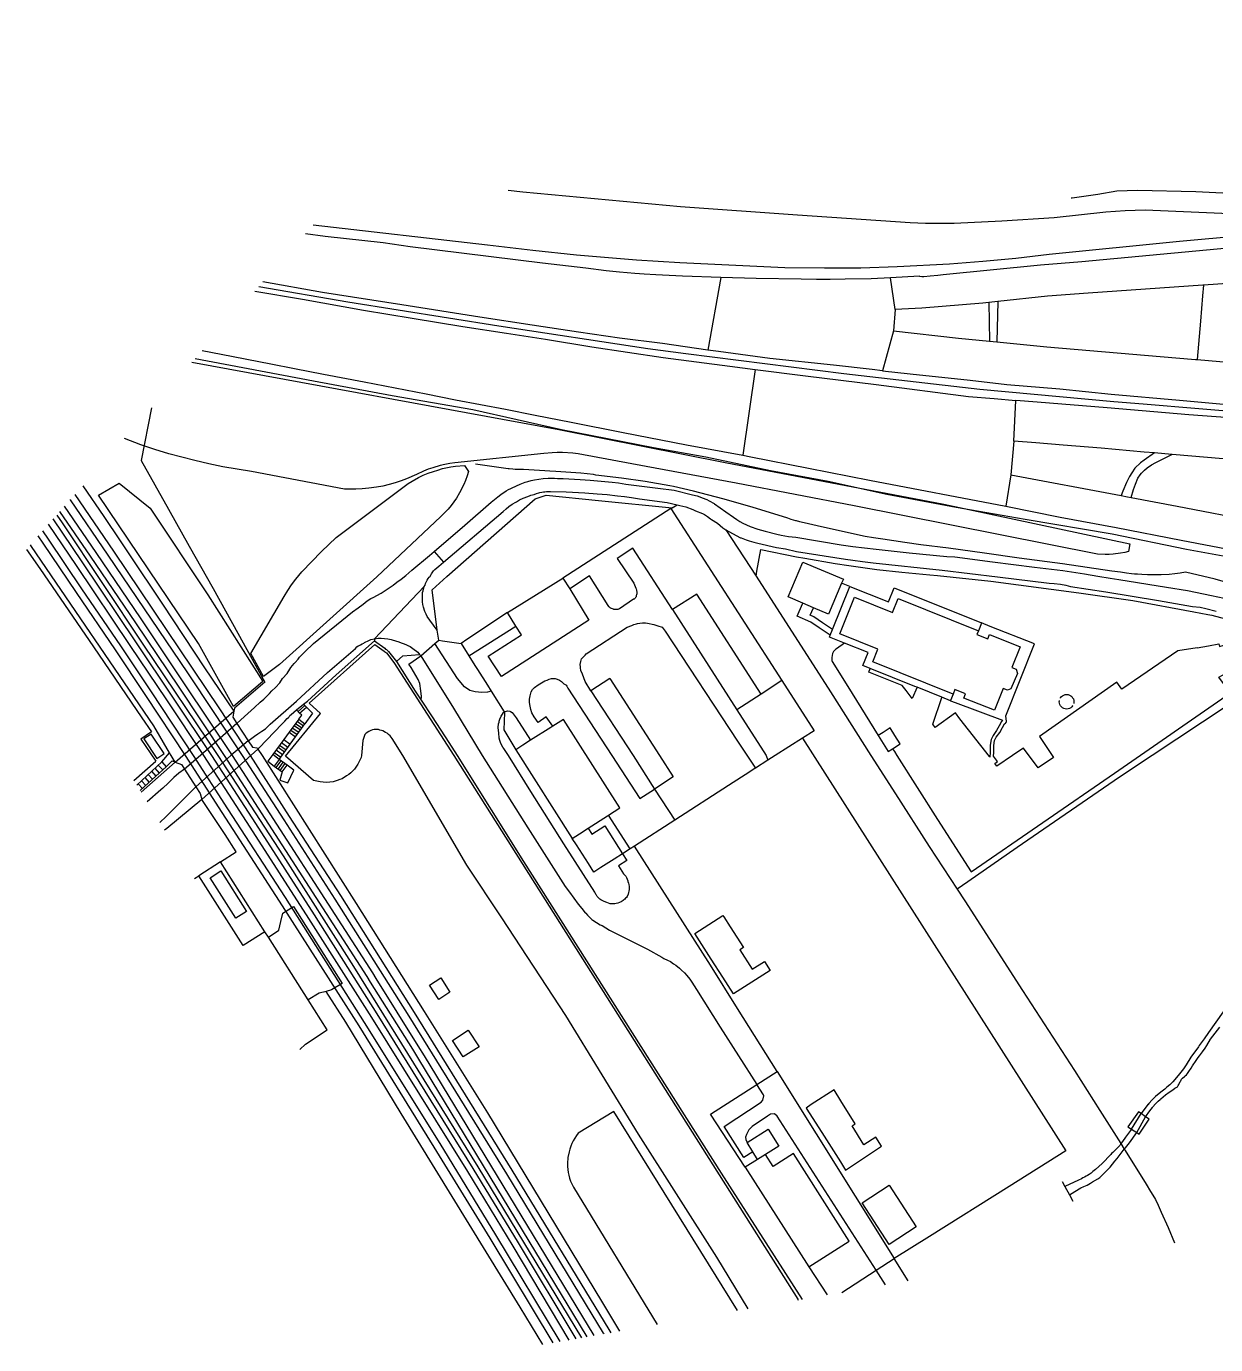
# Model space of a CAD drawing. Header units: millimetres. Extents: x 111502 to 977541, y 8702 to 1044108.
# Drawn here: x 972389.2 to 972648.3, y 470830.3 to 471117.5 of the extents above; entities that cross this region are included whole.
import ezdxf

# ---------------------------------------------------------------- set-up
doc = ezdxf.new("R2010")
doc.units = ezdxf.units.MM
doc.header["$LTSCALE"] = 0.25
doc.layers.add('X HVSS Site Background', color=8, linetype='Continuous')

# ---------------------------------------------------------------- blocks, each defined once
blk = doc.blocks.new('OS MAP')
at = {"layer": 'X HVSS Site Background'}
for points in [[(486404.4, 235622.3), (486408.55, 235623), (486413.05, 235623.15), (486425.8, 235622.9), (486463.85, 235621), (486466, 235621.1), (486500, 235630), (486518.1, 235634.8), (486526.65, 235637.3), (486530.85, 235641.4), (486532.15, 235642.85), (486533.35, 235644.35), (486534.3, 235645.7), (486535.35, 235647.3), (486536.3, 235648.95), (486537.2, 235650.7), (486538.05, 235652.4), (486538.15, 235652.7), (486539.2, 235655.1), (486540.1, 235657.5), (486540.55, 235658.85)], [(486275.95, 235623.2), (486279.15, 235622.8), (486313.5, 235619.6), (486339, 235617.8), (486363.55, 235616.15), (486366.85, 235616), (486373.1, 235615.95), (486383.55, 235616.5), (486394.95, 235617.2), (486406.2, 235618.45), (486410.4, 235618.75), (486414.75, 235618.85), (486451.6, 235617.3), (486454.1, 235616.8)], [(486398.66, 235621.48), (486398.85, 235621.5), (486404.4, 235622.3)], [(486454.1, 235616.8), (486453.9, 235615.05), (486449.55, 235614.45), (486422.25, 235612), (486393.8, 235609.15), (486386.6, 235608.3), (486379.35, 235607.6), (486372.1, 235607.05), (486360.7, 235606.45), (486352.8, 235606.2), (486344.9, 235606.15), (486336.2, 235606.25), (486313.35, 235607.3), (486303.9, 235607.9), (486290.8, 235609), (486281.35, 235610), (486271.45, 235611.2), (486233.47, 235615.57)], [(486517.04, 235618.5), (486517.03, 235618.5), (486500, 235616.65), (486479.3, 235614.8), (486464.5, 235613.5), (486440.55, 235611.25), (486400.95, 235607.55), (486391.95, 235606.8), (486370.75, 235604.7), (486369.55, 235604.6), (486367.9, 235604.4), (486366.55, 235604.3), (486366.1, 235604.3), (486365.65, 235604.35), (486365.55, 235604.4), (486359.25, 235604.05)], [(486322.3, 235604.15), (486313.95, 235604.45), (486308.1, 235604.7), (486305.55, 235604.9), (486303.55, 235605), (486301.85, 235605.15), (486300.2, 235605.3), (486297.3, 235605.6), (486292.9, 235606.15), (486283.45, 235607.25), (486254.6, 235610.8), (486248.7, 235611.7), (486236.1, 235613.1), (486231.76, 235613.64)], [(486512.63, 235608.47), (486511.75, 235608.41), (486511.38, 235608.38), (486500, 235607.58), (486427.44, 235602.48)], [(486221.64, 235602.2), (486241, 235598.85), (486273.9, 235593.6), (486306.35, 235588.7), (486314.65, 235587.55), (486349.1, 235583.25), (486378.7, 235579.8), (486407.9, 235577.15), (486414.3, 235576.6), (486438.6, 235574.6), (486466.65, 235572.5), (486499.4, 235570.25), (486500, 235570.15), (486529.75, 235568.5), (486552.65, 235567.6), (486589.95, 235566.75), (486619.4, 235566.25), (486628.5, 235565.95)], [(486319.47, 235588.33), (486309.6, 235589.75), (486300.2, 235590.95), (486291.25, 235592.25), (486281.2, 235593.75), (486269.75, 235595.5), (486252.8, 235598.15), (486235.45, 235600.9), (486222.5, 235603.17)], [(486322.3, 235604.15), (486319.47, 235588.33)], [(486359.25, 235604.05), (486355.05, 235603.85), (486349.35, 235603.8), (486346.1, 235603.7), (486343.1, 235603.7), (486339.8, 235603.75), (486330, 235603.95), (486322.3, 235604.15)], [(486360.25, 235597.15), (486359.25, 235604.05)], [(486427.44, 235602.48), (486427.29, 235602.47), (486402.32, 235600.71), (486393.48, 235600.09), (486382.66, 235598.91)], [(486427.44, 235602.48), (486427.24, 235600.12), (486426.78, 235594.6), (486426.08, 235586.25)], [(486220.75, 235601.19), (486231.15, 235599.4), (486244.45, 235597.05), (486255.05, 235595.3), (486266.1, 235593.5), (486275.6, 235592), (486284.1, 235590.7), (486294.15, 235589), (486309.75, 235586.7), (486324.25, 235584.8), (486329.78, 235584.09)], [(486380.66, 235598.69), (486379.35, 235598.55), (486366.1, 235597.45), (486360.25, 235597.15)], [(486382.66, 235598.91), (486380.66, 235598.69)], [(486380.66, 235598.69), (486380.82, 235590.25)], [(486382.66, 235598.91), (486382.4, 235590.1)], [(486360.25, 235597.15), (486359.9, 235592.5)], [(486359.9, 235592.5), (486357.49, 235583.84)], [(486359.9, 235592.5), (486374.05, 235590.9), (486380.82, 235590.25)], [(486380.82, 235590.25), (486382.4, 235590.1)], [(486382.4, 235590.1), (486393.3, 235589.05), (486421.45, 235586.65), (486425.7, 235586.28), (486426.08, 235586.25)], [(486209.28, 235588.22), (486213.4, 235587.45), (486224.25, 235585.3), (486229.4, 235584.35), (486235.7, 235583.1), (486244.6, 235581.4), (486258.1, 235578.8), (486264.5, 235577.5), (486275.35, 235575.45), (486281.8, 235574.15), (486289.65, 235572.65), (486301, 235570.4), (486314.8, 235567.7), (486327.11, 235565.42)], [(486357.49, 235583.84), (486355.25, 235584.1), (486346.8, 235585.05), (486332.95, 235586.5), (486321.8, 235588), (486319.47, 235588.33)], [(486207.01, 235585.67), (486287, 235571), (486323.25, 235563.85), (486370.9, 235554.75), (486411.4, 235546.15), (486411.15, 235544.45)], [(486207.73, 235586.48), (486233.49, 235581.62), (486250.67, 235578.47), (486268.25, 235575.36), (486287.58, 235571.04), (486307.6, 235567.1), (486319.01, 235565.04), (486333.09, 235562.1), (486345.66, 235559.8), (486358.46, 235556.93), (486373.54, 235554.12), (486388.57, 235551.52), (486407.56, 235548.31), (486423.74, 235544.95), (486438.93, 235542.22), (486462.82, 235536.3), (486472.1, 235534.43), (486502.22, 235527.74), (486517.64, 235525.83), (486526.59, 235524.13), (486534.67, 235521.12), (486546.72, 235515.48), (486552.78, 235511.64), (486586.62, 235484.39)], [(486426.08, 235586.25), (486445.05, 235584.6), (486488.7, 235581.5), (486500, 235580.75), (486508.7, 235580.25), (486511.67, 235580.09)], [(486329.78, 235584.09), (486327.11, 235565.42)], [(486329.78, 235584.09), (486340.7, 235582.7), (486356.15, 235580.8), (486376.25, 235578.25), (486381.85, 235577.8), (486386.6, 235577.37)], [(486357.49, 235583.84), (486363.55, 235583.15), (486376.6, 235581.75), (486384.6, 235580.8), (486396.15, 235579.9), (486407.35, 235578.75), (486422.25, 235577.45), (486433.45, 235576.4), (486447.05, 235575.3), (486456, 235574.55), (486468.5, 235573.7), (486482.4, 235572.65), (486500, 235571.5), (486506.2, 235571.05), (486531.35, 235569.65), (486552.75, 235568.85), (486555.15, 235568.75), (486557.6, 235568.75)], [(486198.26, 235575.78), (486196, 235564.3), (486201.95, 235553.7), (486206.45, 235545.6), (486211.65, 235536.4), (486217.05, 235526.65), (486222.95, 235515.95)], [(486386.1, 235568.5), (486386.6, 235577.37)], [(486557.5, 235566.2), (486546.6, 235566.55), (486518.8, 235567.65), (486500, 235568.85), (486488.55, 235569.65), (486474.65, 235570.5), (486458, 235571.85), (486442.1, 235572.95), (486424.3, 235574.2), (486406.5, 235575.75), (486391.2, 235576.95), (486386.6, 235577.37)], [(486411.15, 235544.45), (486410.3, 235544.25), (486409.4, 235544.05), (486407.8, 235543.85), (486406.9, 235543.8), (486406, 235543.8), (486404.35, 235543.9), (486351.35, 235554.4), (486325.65, 235559.35), (486306, 235563), (486291.2, 235565.7), (486290.05, 235565.85), (486287.8, 235566), (486286.65, 235566), (486285.5, 235565.95), (486283.7, 235565.8), (486264.3, 235563.75), (486263.25, 235563.6), (486262.15, 235563.4), (486261.1, 235563.15), (486259.5, 235562.7), (486258.5, 235562.35), (486257.5, 235561.95), (486256, 235561.25), (486253.8, 235560.25), (486252.65, 235559.85), (486251.35, 235559.4), (486250, 235559.05), (486248.6, 235558.7), (486247.25, 235558.5), (486245.55, 235558.25), (486244.15, 235558.1), (486242.75, 235558), (486240.25, 235558), (486220, 235561.9), (486216.9, 235562.35), (486213.8, 235562.9), (486210.75, 235563.55), (486207.65, 235564.25), (486202, 235565.75), (486198.95, 235566.7), (486195.9, 235567.7), (486192.31, 235569.05)], [(486386.1, 235568.5), (486385.5, 235561.15)], [(486416.8, 235565.91), (486414.5, 235566.1), (486405.15, 235566.95), (486396.85, 235567.65), (486390.9, 235568.1), (486386.1, 235568.5)], [(486327.11, 235565.42), (486328.85, 235565.1), (486341.4, 235562.6), (486354.7, 235560), (486384.4, 235554.35)], [(486416.8, 235565.91), (486414.5, 235564.35), (486413.71, 235563.79), (486412.51, 235562.59), (486411.84, 235561.6), (486411.33, 235560.8), (486410.66, 235559.48), (486409.85, 235557.59), (486409.5, 235556.64)], [(486411.7, 235556.23), (486412.23, 235557.96), (486412.62, 235559.11), (486413.17, 235560.39), (486413.69, 235561.16), (486413.96, 235561.55), (486414.03, 235561.62), (486414.58, 235562.17), (486415.22, 235562.64), (486416.16, 235563.32), (486417.04, 235563.85), (486418.65, 235564.62), (486419.95, 235565.28), (486420.56, 235565.59)], [(486420.56, 235565.59), (486416.8, 235565.91)], [(486538.05, 235557.5), (486529.15, 235558.05), (486522.55, 235558.3), (486510.4, 235559), (486500, 235559.75), (486488.7, 235560.5), (486476.4, 235561.35), (486466.3, 235561.95), (486454, 235562.95), (486445.28, 235563.52), (486438.75, 235563.95), (486431.75, 235564.65), (486420.65, 235565.58), (486420.56, 235565.59)], [(486266.45, 235563.2), (486267.3, 235561.85), (486267, 235560.9), (486266.65, 235559.95), (486266.25, 235559.05), (486265.35, 235557.25), (486264.65, 235556.1), (486264.1, 235555.25), (486263.5, 235554.45), (486262.85, 235553.7), (486262.15, 235552.95), (486261.3, 235552.1), (486247.35, 235538.95), (486226.15, 235519.85), (486222.65, 235517.25), (486219.9, 235522.25)], [(486219.9, 235522.25), (486227.1, 235534.65), (486227.9, 235535.95), (486228.75, 235537.2), (486229.7, 235538.4), (486230.95, 235540), (486235.3, 235544.45), (486238.5, 235547.5), (486254.15, 235559.25), (486255.05, 235559.8), (486256.4, 235560.55), (486257.45, 235561.05), (486258.5, 235561.5), (486259.65, 235561.9), (486260.6, 235562.2), (486261.6, 235562.5), (486263.45, 235562.9), (486264.45, 235563.05), (486266.45, 235563.2)], [(486431.75, 235537.9), (486430, 235538.4), (486423.55, 235539.95), (486422.4, 235539.7), (486421.25, 235539.55), (486420, 235539.45), (486418.25, 235539.35), (486415.25, 235539.4), (486414.05, 235539.45), (486413.05, 235539.5), (486412.4, 235539.5), (486411.75, 235539.55), (486410.65, 235539.75), (486409.4, 235539.95), (486407.45, 235540.2), (486396.75, 235541.75), (486387.3, 235543), (486379.75, 235544.1), (486371.9, 235545.15), (486365.9, 235545.9), (486362.4, 235546.4), (486357.6, 235547.1), (486355.55, 235547.45), (486353.75, 235547.7), (486344.2, 235549.8), (486340.45, 235550.7), (486340.1, 235550.75), (486339.5, 235550.9), (486338.75, 235551.1), (486338.65, 235551.15), (486337.6, 235551.45), (486336.9, 235551.7), (486329.1, 235554.1), (486322.75, 235555.9), (486316.35, 235557.6), (486311.95, 235558.6), (486311.2, 235558.75), (486305.8, 235559.7), (486300.65, 235560.45), (486295.05, 235561.1), (486294.55, 235561.2), (486291.8, 235561.5), (486288.5, 235561.7), (486287.4, 235561.8), (486286.35, 235561.9), (486285.05, 235561.95), (486283.9, 235562.05), (486279.25, 235562.3), (486277.45, 235562.3), (486276.95, 235562.35), (486276.15, 235562.45), (486275.95, 235562.45), (486268.85, 235563.5)], [(486183.23, 235558.79), (486187.85, 235552.1), (486191.4, 235546.75), (486193.25, 235543.95), (486200.6, 235533), (486209.75, 235519.1), (486216.2, 235509.7)], [(486186.65, 235556.7), (486191.15, 235559.3), (486197.95, 235553.9), (486210.5, 235535), (486222.5, 235516.1), (486216.1, 235510.65)], [(486259.79, 235544.44), (486266.5, 235550.15), (486272.25, 235555.2), (486273.7, 235556.35), (486274.35, 235556.9), (486275.5, 235557.65), (486276, 235557.95), (486276.5, 235558.2), (486276.85, 235558.35), (486278.55, 235559.15), (486279.65, 235559.55), (486280.2, 235559.7), (486280.95, 235559.9), (486281.65, 235560.05), (486282.6, 235560.2)], [(486282.6, 235560.2), (486283.6, 235560.35), (486284.65, 235560.45), (486286.05, 235560.45), (486286.7, 235560.35), (486287.9, 235560.35), (486291.65, 235560.15), (486293.8, 235560), (486296.2, 235559.8), (486298.6, 235559.55), (486300, 235559.4), (486301.6, 235559.15), (486308.55, 235558.25), (486312.1, 235557.8), (486316.1, 235556.8), (486317.15, 235556.55), (486318.1, 235556.2), (486318.25, 235556.15), (486319.2, 235555.8), (486319.75, 235555.5), (486320.8, 235554.9), (486320.9, 235554.8), (486323.35, 235553.1), (486325.05, 235551.9), (486325.75, 235551.4), (486326.45, 235551), (486327.1, 235550.6), (486327.9, 235550.25), (486328.65, 235549.9), (486330.35, 235549.3), (486331.95, 235548.85), (486334.5, 235548.25), (486335.45, 235548), (486337, 235547.75), (486338.6, 235547.55), (486348.5, 235545.9), (486351.05, 235545.55), (486356.15, 235544.95), (486363.3, 235544.15), (486371.55, 235543.35), (486373.3, 235543.3), (486381.5, 235542.2), (486390.6, 235541), (486396.8, 235540.3), (486401.55, 235539.6), (486404.45, 235539.1), (486407.1, 235538.65), (486409, 235538.35), (486419.4, 235536.65), (486423.95, 235535.95), (486429.2, 235534.85), (486432, 235534.3)], [(486385.5, 235561.15), (486384.4, 235554.35)], [(486385.5, 235561.15), (486409.5, 235556.64)], [(486296.84, 235374), (486296.75, 235374.15), (486275.65, 235408.9), (486254.35, 235443.25), (486238.25, 235468.7), (486227.15, 235486), (486218.05, 235500), (486211.9, 235509.4), (486206.15, 235518), (486188.8, 235543.65), (486180.6, 235555.7), (486180.55, 235555.77)], [(486298.36, 235374.26), (486297.95, 235374.95), (486276.85, 235409.65), (486255.55, 235444), (486239.45, 235469.5), (486228.3, 235486.75), (486219.8, 235500), (486213.15, 235510.2), (486207.3, 235518.85), (486190, 235544.5), (486181.56, 235556.9)], [(486216.1, 235510.65), (486208.5, 235524.4), (486186.65, 235556.7)], [(486260.5, 235527.3), (486259.35, 235536.1), (486262.6, 235539), (486281.85, 235555.95), (486284.25, 235556.75), (486295.6, 235555.55), (486311.65, 235553.95)], [(486261.84, 235542.09), (486274.85, 235553.15), (486275.5, 235553.75), (486276.1, 235554.25), (486276.8, 235554.75), (486277.6, 235555.2), (486277.75, 235555.3), (486278.4, 235555.7), (486279.2, 235556.05), (486279.45, 235556.15), (486280.6, 235556.6), (486280.9, 235556.75), (486281.6, 235556.9), (486282.1, 235557.05), (486282.65, 235557.25), (486282.85, 235557.3), (486283.3, 235557.4), (486283.65, 235557.45), (486283.95, 235557.45), (486284.3, 235557.5), (486285.2, 235557.5), (486288.55, 235557.45), (486292.65, 235557.25), (486295.35, 235557), (486297.55, 235556.85), (486299.8, 235556.6), (486301.3, 235556.4), (486302.85, 235556.2), (486304.55, 235555.95), (486310.6, 235555.1), (486312.78, 235554.62)], [(486409.5, 235556.64), (486410.9, 235556.38), (486411.7, 235556.23)], [(486411.7, 235556.23), (486411.71, 235556.23), (486421.7, 235554.35), (486439.05, 235551), (486441.84, 235550.48)], [(486293.17, 235373.36), (486256.5, 235433.85), (486255.15, 235436.05), (486245.95, 235450.65), (486245.2, 235451.85), (486214.15, 235500), (486204.25, 235514.9), (486194.8, 235528.9), (486184.95, 235543.4), (486178.27, 235553.19)], [(486294.67, 235373.62), (486257.7, 235434.55), (486256.35, 235436.75), (486247.15, 235451.4), (486246.45, 235452.65), (486215.85, 235500), (486205.45, 235515.65), (486195.95, 235529.75), (486186.15, 235544.25), (486179.27, 235554.32)], [(486311.4, 235553.8), (486287.85, 235538.65)], [(486311.65, 235553.95), (486311.4, 235553.8)], [(486311.4, 235553.8), (486335.55, 235516.35)], [(486311.65, 235553.95), (486312.78, 235554.62)], [(486312.78, 235554.62), (486313.35, 235554.5), (486314.65, 235554.15), (486316.15, 235553.6), (486316.8, 235553.3), (486318.3, 235552.7), (486318.7, 235552.5), (486319.4, 235552.05), (486320.05, 235551.6), (486320.25, 235551.45), (486321.55, 235550.6), (486322.7, 235549.6), (486323.4, 235549.2)], [(486384.4, 235554.35), (486396.25, 235551.95), (486408.45, 235549.65), (486422.6, 235546.9), (486451.05, 235541.45)], [(486289.21, 235372.67), (486277, 235393.1), (486267.15, 235409.35), (486246.2, 235442.95), (486232.5, 235464.5), (486219.75, 235484.4), (486209.6, 235500), (486201.55, 235512.1), (486193.6, 235524), (486181.9, 235541.4), (486175.8, 235550.39)], [(486290.74, 235372.93), (486278.2, 235393.85), (486268.35, 235410.05), (486247.4, 235443.7), (486233.75, 235465.3), (486220.95, 235485.2), (486211.35, 235500), (486194.8, 235524.8), (486183.1, 235542.2), (486176.81, 235551.53)], [(486177.58, 235552.4), (486178.75, 235550.7), (486196.35, 235524.25), (486212.7, 235500), (486226.9, 235478.15), (486242.25, 235454.05), (486269.35, 235410.4), (486291.91, 235373.14)], [(486285.75, 235372.06), (486272, 235394.85), (486259.85, 235414.7), (486243.45, 235441.1), (486226.15, 235468.25), (486213.6, 235487.6), (486205.65, 235500), (486197, 235513.05), (486190.35, 235523.05), (486181.9, 235535.5), (486174.6, 235546.3), (486173.55, 235547.85)], [(486287.27, 235372.33), (486273.25, 235395.6), (486261.1, 235415.5), (486244.65, 235441.85), (486227.4, 235469.05), (486214.85, 235488.4), (486207.35, 235500), (486198.25, 235513.85), (486191.55, 235523.9), (486183.05, 235536.35), (486175.8, 235547.1), (486174.52, 235548.95)], [(486323.4, 235549.2), (486324.8, 235548.4), (486326.6, 235547.45), (486326.75, 235547.4), (486327.8, 235547), (486328.45, 235546.8), (486329.5, 235546.5), (486330.35, 235546.25), (486334.4, 235545.3), (486336.4, 235545), (486338.8, 235544.45), (486349.45, 235542.75), (486351.05, 235542.55), (486353.15, 235542.3), (486355.5, 235541.95), (486370.5, 235540.35), (486382.6, 235538.95), (486393.85, 235537.55), (486394.95, 235537.45), (486396.3, 235537.3), (486397.45, 235537.1), (486398.45, 235536.85), (486406.15, 235535.65), (486417.65, 235533.75), (486425.05, 235532.5), (486426.75, 235532.3), (486428, 235532.05), (486430.2, 235531.45)], [(486323.4, 235549.2), (486329.95, 235539.05)], [(486170.96, 235544.92), (486173.9, 235540.75), (486185.6, 235523.7), (486196.1, 235508.2), (486198.22, 235505.15), (486195.89, 235503.56), (486199.14, 235498.79)], [(486202.16, 235500.57), (486198.7, 235506.45), (486172.1, 235545.55), (486171.85, 235545.93)], [(486258.8, 235543.6), (486259.79, 235544.44)], [(486259.79, 235544.44), (486261.84, 235542.09)], [(486303.1, 235545.2), (486299.7, 235542.95)], [(486311.75, 235531.8), (486303.1, 235545.2)], [(486329.95, 235539.05), (486330.15, 235540.2), (486331, 235544.85), (486338.8, 235543.3), (486340.6, 235543), (486347.2, 235541.85), (486350.2, 235541.4), (486356.3, 235540.55), (486361.7, 235539.95), (486367.85, 235539.35), (486369.5, 235539.25), (486381.15, 235537.95), (486400.3, 235535.45), (486412.05, 235533.75), (486425.35, 235531.3), (486428.4, 235530.7), (486429.25, 235530.55), (486432.25, 235529.75), (486433, 235529.5), (486442.35, 235526.7), (486446, 235525.55), (486446, 235524.05), (486445.6, 235523.1)], [(486224.45, 235514.1), (486225.25, 235514.85), (486226.2, 235515.85), (486226.8, 235516.75), (486227.8, 235517.9), (486228.4, 235518.85), (486228.6, 235519.15), (486229.3, 235520.05), (486229.5, 235520.25), (486230.2, 235521), (486230.5, 235521.4), (486231.3, 235522.25), (486231.85, 235522.8), (486232.25, 235523.15), (486232.95, 235523.85), (486233.55, 235524.4), (486242, 235531.3), (486243.25, 235532.2), (486244.35, 235533), (486245.25, 235533.7), (486246, 235534.2), (486246.5, 235534.45), (486248.3, 235535.4), (486249.55, 235536.25), (486250.85, 235537.1), (486251.7, 235537.75), (486252.6, 235538.4), (486253.65, 235539.2), (486254.95, 235540.35), (486258.8, 235543.6)], [(486257.65, 235536.8), (486257.85, 235537.1), (486257.95, 235537.5), (486258.3, 235538.2), (486258.5, 235538.55), (486258.75, 235538.85), (486258.85, 235538.95), (486259.15, 235539.45), (486259.25, 235539.55), (486259.7, 235540.25), (486260, 235540.55), (486260.85, 235541.25)], [(486260.85, 235541.25), (486261.84, 235542.09)], [(486299.7, 235542.95), (486303.3, 235537.55), (486303.75, 235536.45), (486303.85, 235536.3), (486303.9, 235536.05), (486303.9, 235535.9), (486303.95, 235535.7), (486303.95, 235535.2), (486303.9, 235535), (486303.85, 235534.85), (486303.8, 235534.6), (486303.7, 235534.4), (486303.6, 235534.25), (486303.5, 235534.15), (486303.4, 235534.1), (486303.25, 235534.05), (486300.2, 235531.95), (486300, 235531.9), (486299.85, 235531.85), (486299.65, 235531.8), (486299.2, 235531.8), (486299, 235531.85), (486298.9, 235531.9), (486298.7, 235531.95), (486298.25, 235532.1), (486298.15, 235532.2), (486297.95, 235532.3), (486297.85, 235532.45), (486297.75, 235532.65), (486293.65, 235539.15)], [(486340.13, 235533.19), (486336.95, 235534.54), (486340.18, 235542.16), (486348.98, 235538.44), (486348.61, 235537.56)], [(486275.8, 235531.15), (486287.85, 235538.65)], [(486287.85, 235538.65), (486289.35, 235536.3)], [(486293.65, 235539.15), (486289.35, 235536.3)], [(486329.95, 235539.05), (486346.2, 235513.9), (486355, 235500), (486360.35, 235491.65), (486367.7, 235480.15), (486373.8, 235470.9)], [(486246.8, 235525.45), (486257.65, 235536.8)], [(486260.5, 235527.3), (486258.9, 235529.5), (486258.3, 235530.3), (486258.05, 235530.8), (486257.8, 235531.35), (486257.5, 235532.35), (486257.35, 235532.9), (486257.3, 235533.45), (486257.3, 235535.55), (486257.4, 235535.9), (486257.45, 235536.05), (486257.65, 235536.8)], [(486289.35, 235536.3), (486293.55, 235529.5), (486274.49, 235517.21), (486271.61, 235521.67), (486278.82, 235526.33), (486277.65, 235528.19)], [(486348.61, 235537.56), (486345.76, 235530.81), (486342.46, 235532.21)], [(486346.63, 235527.49), (486350.37, 235536.85)], [(486350.37, 235536.85), (486348.61, 235537.56)], [(486350.37, 235536.85), (486358.8, 235533.47), (486360.02, 235536.51), (486379.12, 235528.88)], [(486331.05, 235513.4), (486317.05, 235535.15), (486311.75, 235531.8)], [(486339.36, 235531.39), (486340.13, 235533.19)], [(486342.46, 235532.21), (486340.13, 235533.19)], [(486372.89, 235513.39), (486355.4, 235520.39), (486356.52, 235523.19), (486348.24, 235526.51), (486351.43, 235534.48), (486359.7, 235531.17), (486360.91, 235534.18), (486378.4, 235527.19)], [(486275.8, 235531.15), (486266.95, 235525.25), (486265.67, 235524.4)], [(486277.65, 235528.19), (486275.8, 235531.15)], [(486311.75, 235531.8), (486325.75, 235509.95)], [(486346.12, 235526.22), (486343.69, 235527.79), (486341.89, 235529.07), (486338.94, 235530.39), (486339.36, 235531.39)], [(486341.78, 235530.6), (486342.46, 235532.21)], [(486346.63, 235527.49), (486344.44, 235528.91), (486342.56, 235530.25), (486341.78, 235530.6)], [(486260.8, 235525.1), (486260.5, 235527.3)], [(486267.35, 235521.74), (486277.65, 235528.19)], [(486293.95, 235514.1), (486292.75, 235516.1), (486292.15, 235517.7), (486291.75, 235518.5), (486291.7, 235519.1), (486291.7, 235519.3), (486291.65, 235519.85), (486291.75, 235520.5), (486291.85, 235520.8), (486291.95, 235521.05), (486292.05, 235521.2), (486292.7, 235521.85), (486292.95, 235522.15), (486301.9, 235527.95), (486302.9, 235528.35), (486303.35, 235528.55), (486303.9, 235528.7), (486304.1, 235528.75), (486304.65, 235528.85), (486305.2, 235528.9), (486305.9, 235528.9), (486306.3, 235528.85), (486307.65, 235528.55), (486308.55, 235528.25), (486309.5, 235527.95), (486310.15, 235527.1), (486325.92, 235503.16), (486329.81, 235497.26)], [(486346.12, 235526.22), (486346.63, 235527.49)], [(486378.4, 235527.19), (486378.1, 235526.35), (486380.45, 235525.4), (486380.8, 235526.35), (486387.5, 235523.7), (486385.7, 235519.2), (486386.65, 235518.85), (486386.9, 235517.9), (486385.5, 235514.55), (486384.75, 235514.25), (486383.8, 235514.6), (486381.9, 235509.85)], [(486379.12, 235528.88), (486379.11, 235528.86), (486378.4, 235527.19)], [(486426.1, 235523.49), (486421.89, 235522.78), (486409.7, 235514.46), (486408.58, 235515.96), (486391.72, 235504.14), (486394.81, 235499.59), (486391.44, 235497.29), (486388.22, 235501.6), (486387.25, 235500.95), (486385.85, 235500), (486382.43, 235497.7), (486381.98, 235498.28), (486382.58, 235498.73), (486381.73, 235499.85), (486381.74, 235500.67), (486381.77, 235502.21), (486381.95, 235503.27), (486382.3, 235503.99), (486383.07, 235505.05), (486383.66, 235506.09), (486384.11, 235506.88), (486384.39, 235507.15), (486384.41, 235507.18), (486384.54, 235507.3), (486384.52, 235507.45), (486384.36, 235508.62), (486390.61, 235524.3), (486380.98, 235528.14), (486379.12, 235528.88)], [(486219.3, 235503.2), (486219.8, 235503.6), (486220.7, 235504.25), (486221.4, 235504.75), (486222.25, 235505.3), (486223.05, 235505.8), (486224.1, 235506.85), (486229.85, 235511.85), (486236.6, 235518.1), (486242.7, 235523.35), (486242.95, 235523.65), (486243.25, 235523.9), (486243.45, 235524), (486243.8, 235524.15), (486244.15, 235524.35), (486244.5, 235524.5), (486244.65, 235524.6), (486245.55, 235525.05), (486246.05, 235525.25), (486246.8, 235525.45)], [(486227.44, 235499.87), (486235.04, 235509.18), (486232.6, 235511.4), (486246.9, 235524.2), (486248.9, 235522.75), (486249, 235522.65), (486249.4, 235522.35), (486251.05, 235520.25), (486264.1, 235500), (486339.05, 235381.55), (486339.15, 235381.38)], [(486231.36, 235511.16), (486232.2, 235511.85), (486238.5, 235517.55), (486246.85, 235525)], [(486246.8, 235525.45), (486247.6, 235525.55), (486248.3, 235525.55), (486249, 235525.5), (486249.75, 235525.4), (486250.45, 235525.25), (486250.7, 235525.2), (486251.4, 235525), (486252.1, 235524.75), (486252.25, 235524.7), (486253.65, 235524.2), (486254.1, 235524), (486254.6, 235523.75), (486255.2, 235523.3), (486256.25, 235522.55), (486256.65, 235522)], [(486246.8, 235525.45), (486246.85, 235525)], [(486246.85, 235525), (486249.05, 235523.4), (486249.25, 235523.2), (486249.45, 235523.1), (486249.55, 235522.95), (486249.65, 235522.9), (486249.9, 235522.65), (486251.6, 235520.5)], [(486256.9, 235521.7), (486259.98, 235524.39)], [(486259.98, 235524.39), (486260.8, 235525.1)], [(486272.21, 235514.03), (486271.46, 235513.82), (486270.15, 235513.71), (486269.48, 235513.8), (486268.72, 235513.89), (486268.17, 235514.01), (486267.56, 235514.15), (486266.42, 235514.98), (486264.93, 235516.76), (486259.98, 235524.39)], [(486260.8, 235525.1), (486261.6, 235524.98), (486265.67, 235524.4)], [(486265.67, 235524.4), (486267.35, 235521.74)], [(486349.22, 235524.51), (486345.96, 235525.82), (486346.12, 235526.22)], [(486349.22, 235524.51), (486347.51, 235523.26), (486347.29, 235523.11), (486347.09, 235522.93), (486346.84, 235522.65), (486346.62, 235522.21), (486346.53, 235521.78), (486346.46, 235521.37), (486346.45, 235521.01), (486346.49, 235520.71), (486346.57, 235520.46), (486349.94, 235515.04), (486356.58, 235504.37)], [(486354.84, 235518.96), (486353.25, 235519.6), (486354.39, 235522.44), (486349.22, 235524.51)], [(486426.1, 235523.49), (486428.54, 235523.9)], [(486428.54, 235523.9), (486430.81, 235524.3), (486430.98, 235523.75), (486431.89, 235524.08), (486436.82, 235525.26), (486437.51, 235525.25), (486438.31, 235525.19), (486442.53, 235524.19), (486445.6, 235523.1)], [(486251.6, 235520.5), (486253, 235521.7), (486256.65, 235522)], [(486256.99, 235512.05), (486257.08, 235512.86), (486256.94, 235514.09), (486256.66, 235515.7), (486256.34, 235516.57), (486254.8, 235519.15), (486254.32, 235519.93), (486256.9, 235521.7)], [(486256.9, 235521.7), (486256.65, 235522)], [(486256.9, 235521.7), (486264.05, 235510.3), (486270.3, 235500), (486280.2, 235484.25), (486288.4, 235471.5), (486289.3, 235470.2), (486291.2, 235467.65), (486292, 235466.65), (486292.75, 235465.7), (486292.85, 235465.65), (486293.25, 235465.2), (486294.15, 235464.3), (486294.4, 235464.15), (486296, 235463.15), (486296.4, 235462.95), (486298.05, 235461.95), (486306.3, 235457.8), (486309.4, 235456.1), (486309.9, 235455.8), (486310.65, 235455.45), (486311.35, 235455.1), (486312, 235454.65), (486312.45, 235454.35), (486313.25, 235453.7), (486313.7, 235453.25), (486314.35, 235452.65), (486314.9, 235452.05), (486315.5, 235451.3), (486316, 235450.6), (486316.5, 235449.8), (486316.95, 235449), (486322.15, 235440.85), (486330.1, 235428.35)], [(486267.35, 235521.74), (486268.7, 235519.6), (486269.23, 235518.75), (486271.41, 235515.3), (486272.21, 235514.03)], [(486251.6, 235520.5), (486255.7, 235514.05), (486256.99, 235512.05)], [(486365.09, 235514.86), (486364.01, 235512.41), (486362.67, 235514.15), (486361.82, 235515.27), (486354.5, 235518.19), (486354.84, 235518.96)], [(486365.09, 235514.86), (486364.59, 235515.06), (486354.84, 235518.96)], [(486359.69, 235501.48), (486360.1, 235500.85), (486360.65, 235500), (486369.5, 235486.1), (486376.8, 235474.65), (486408.1, 235496.15), (486433.36, 235513.65), (486430.78, 235517.09), (486431.6, 235517.5), (486433.25, 235518.2), (486435.55, 235519.05), (486436.85, 235519.45), (486438.2, 235519.8), (486440.6, 235520.45), (486442.1, 235520.6), (486442.9, 235520.55), (486443.5, 235520.45), (486444.05, 235520.35), (486444.45, 235520.25)], [(486444.45, 235520.25), (486443.55, 235518.1), (486416.25, 235500), (486409.15, 235495.3), (486386.85, 235480), (486376.1, 235472.5), (486373.8, 235470.9)], [(486222.95, 235515.95), (486216.3, 235510.3), (486216.2, 235509.7)], [(486285.68, 235506.42), (486284.24, 235508.44), (486282.51, 235507.2), (486281.6, 235508.43), (486281.13, 235509.3), (486280.91, 235510), (486280.77, 235510.75), (486280.62, 235511.56), (486280.6, 235512.26), (486280.74, 235513.03), (486280.96, 235513.85), (486281.28, 235514.35), (486281.41, 235514.56), (486281.65, 235514.83), (486282.51, 235515.38), (486283.95, 235516.3), (486284.45, 235516.45), (486284.9, 235516.65), (486285.4, 235516.75), (486286.15, 235516.75), (486286.4, 235516.7), (486286.6, 235516.65), (486287.1, 235516.4), (486287.35, 235516.25), (486287.55, 235516.1), (486287.7, 235515.95), (486288.1, 235515.65), (486288.5, 235515.4), (486288.55, 235515.3), (486288.7, 235515.1), (486288.9, 235514.8), (486288.95, 235514.7), (486298.55, 235500), (486304.65, 235490.61), (486307.85, 235492.7)], [(486298.1, 235516.75), (486293.95, 235514.1)], [(486298.1, 235516.75), (486308.95, 235500), (486311.9, 235495.35), (486307.85, 235492.7)], [(486335.55, 235516.35), (486331.05, 235513.4)], [(486335.55, 235516.35), (486342.6, 235505.4), (486340.07, 235503.79)], [(486216.8, 235507), (486218.5, 235508.5), (486220.65, 235510.45), (486221.9, 235511.65), (486222.7, 235512.3), (486223.95, 235513.55), (486224.45, 235514.1)], [(486272.21, 235514.03), (486275.06, 235509.52)], [(486293.95, 235514.1), (486303.15, 235500), (486307.85, 235492.7)], [(486331.05, 235513.4), (486325.75, 235509.95)], [(486370.46, 235512.71), (486365.09, 235514.86)], [(486372.33, 235511.94), (486373.35, 235511.56), (486383.68, 235507.71), (486383.54, 235507.49), (486383.47, 235507.38), (486382.96, 235506.49), (486382.39, 235505.48), (486381.61, 235504.4), (486381.18, 235503.51), (486380.97, 235502.29), (486380.94, 235500.68), (486380.93, 235499.63), (486380.82, 235499.77), (486374.4, 235508), (486373.42, 235509.33), (486369.02, 235506.08), (486368.46, 235506.85), (486370.45, 235512.65), (486370.46, 235512.71)], [(486372.33, 235511.94), (486370.46, 235512.71)], [(486372.89, 235513.39), (486372.34, 235511.96), (486372.33, 235511.94)], [(486381.9, 235509.85), (486375.25, 235512.5), (486375.6, 235513.45), (486373.25, 235514.35), (486372.89, 235513.39)], [(486396.28, 235512.52), (486396.31, 235512.59), (486396.51, 235512.83), (486396.75, 235513.03), (486397.03, 235513.18), (486397.32, 235513.27), (486397.63, 235513.3), (486397.94, 235513.27), (486398.24, 235513.18), (486398.52, 235513.03), (486398.76, 235512.83), (486398.84, 235512.75), (486398.95, 235512.59), (486399.1, 235512.32), (486399.19, 235512.02), (486399.22, 235511.71), (486399.19, 235511.4), (486399.18, 235511.35)], [(486203.35, 235498.55), (486216.2, 235509.7)], [(486216.2, 235509.7), (486215.95, 235508.35), (486216.8, 235507.01), (486216.8, 235507)], [(486221.6, 235501.6), (486226.7, 235506.9), (486227.3, 235507.5), (486227.8, 235508.1), (486228.05, 235508.3), (486228.2, 235508.45), (486228.4, 235508.7), (486228.65, 235508.95), (486229.84, 235509.92)], [(486229.84, 235509.92), (486231.36, 235511.16)], [(486230.51, 235509.25), (486229.84, 235509.92)], [(486230.17, 235509.59), (486231.65, 235510.87)], [(486230.51, 235509.25), (486231.98, 235510.54)], [(486231.36, 235511.16), (486231.98, 235510.54)], [(486231.98, 235510.54), (486233.34, 235509.2), (486231.65, 235506.93)], [(486256.99, 235512.05), (486259.35, 235508.4), (486263, 235502.85), (486264.8, 235500), (486279.3, 235476.9), (486322.35, 235409.05), (486340.01, 235381.53)], [(486300.89, 235478.61), (486301.83, 235477.11), (486300.01, 235475.95), (486301.1, 235474.25), (486301.35, 235473.95), (486301.55, 235473.7), (486301.75, 235473.4), (486302.05, 235472.7), (486302.05, 235472.55), (486302.15, 235472.2), (486302.25, 235471.9), (486302.3, 235471.5), (486302.3, 235470.8), (486302.25, 235470.45), (486302.2, 235470.15), (486302.1, 235469.8), (486301.85, 235469.3), (486301.7, 235469.1), (486301.5, 235468.9), (486301.35, 235468.7), (486301.15, 235468.55), (486301, 235468.4), (486300.75, 235468.3), (486300.55, 235468.15), (486299.85, 235467.85), (486299.5, 235467.75), (486299.2, 235467.7), (486298.2, 235467.7), (486297.45, 235468), (486297.25, 235468.05), (486296.7, 235468.25), (486296.15, 235468.55), (486295.9, 235468.7), (486295.7, 235468.9), (486295.55, 235469.1), (486295.35, 235469.3), (486295.2, 235469.55), (486295.05, 235469.75), (486294.95, 235469.95), (486294.85, 235470.25), (486288.1, 235480.8), (486280.85, 235492.2), (486276, 235500), (486275, 235501.5), (486274.75, 235501.85), (486274.35, 235502.65), (486274.2, 235503.05), (486274.1, 235503.3), (486274, 235503.75), (486273.95, 235504.15), (486273.9, 235504.6), (486273.9, 235504.85), (486273.75, 235506.1), (486273.85, 235506.9), (486273.95, 235507.25), (486274, 235507.5), (486274.1, 235507.9), (486274.45, 235508.6), (486274.7, 235509), (486274.95, 235509.35), (486275.06, 235509.52)], [(486275.06, 235509.52), (486275.13, 235509.41), (486275.03, 235505.61), (486277.6, 235501.26)], [(486275.06, 235509.52), (486275.77, 235509.73), (486276.31, 235509.68), (486276.47, 235509.58), (486276.84, 235509.37), (486277.72, 235508.2), (486280.83, 235503.32)], [(486325.75, 235509.95), (486332.15, 235500), (486332.55, 235499)], [(486399, 235510.91), (486398.95, 235510.83), (486398.76, 235510.59), (486398.52, 235510.39), (486398.24, 235510.24), (486397.95, 235510.15), (486397.94, 235510.15), (486397.63, 235510.12), (486397.32, 235510.15), (486397.03, 235510.24), (486396.75, 235510.39), (486396.51, 235510.59), (486396.31, 235510.83), (486396.17, 235511.1), (486396.08, 235511.4), (486396.04, 235511.71), (486396.06, 235511.9), (486396.07, 235512.01)], [(486216.8, 235507.01), (486208.9, 235500), (486205.41, 235497.04)], [(486216.8, 235507), (486219.28, 235503.23), (486219.3, 235503.2)], [(486230.31, 235507.94), (486228.21, 235505.08)], [(486229.59, 235504.09), (486231.65, 235506.93)], [(486229.61, 235506.99), (486230.99, 235506.02)], [(486229.96, 235507.47), (486231.33, 235506.49)], [(486230.31, 235507.94), (486230.95, 235508.81), (486230.51, 235509.25)], [(486230.31, 235507.94), (486231.65, 235506.93)], [(486297.83, 235487.01), (486300.28, 235488.58), (486287.97, 235507.88), (486285.68, 235506.42)], [(486197.9, 235504.51), (486196.56, 235503.63), (486199.36, 235499.36), (486200.71, 235500.25)], [(486200.71, 235500.25), (486200.97, 235500.42), (486198.17, 235504.69), (486197.9, 235504.51)], [(486228.21, 235505.08), (486227.04, 235503.48)], [(486328.26, 235379.48), (486321.4, 235390.75), (486304.35, 235417.55), (486288.5, 235443.4), (486274.55, 235464.65), (486266.95, 235476.15), (486253, 235500), (486250.7, 235503.7), (486250.2, 235504.3), (486249.9, 235504.6), (486249.6, 235504.85), (486249.25, 235505.05), (486248.65, 235505.35), (486248.35, 235505.45), (486248, 235505.55), (486247.7, 235505.65), (486246.75, 235505.65), (486246.4, 235505.6), (486246.05, 235505.45), (486245.6, 235505.25), (486245, 235504.85), (486244.7, 235504.55), (486244.3, 235503.25), (486244, 235500), (486243.9, 235499.6), (486243.7, 235499.1), (486243.2, 235498.1), (486242.9, 235497.65), (486242.45, 235497.05), (486241.65, 235496.25), (486241.2, 235495.85), (486240.75, 235495.55), (486239.75, 235494.95), (486239.25, 235494.75), (486238.7, 235494.55), (486237.8, 235494.3), (486237.1, 235494.2), (486236.4, 235494.15), (486235.65, 235494.2), (486234.95, 235494.25), (486233.55, 235494.55), (486227.44, 235499.87)], [(486228.21, 235505.08), (486229.59, 235504.09)], [(486228.43, 235502.47), (486229.59, 235504.09)], [(486228.56, 235505.56), (486229.96, 235504.59)], [(486228.91, 235506.04), (486230.3, 235505.07)], [(486229.29, 235506.55), (486230.67, 235505.58)], [(486285.68, 235506.42), (486285.25, 235506.14), (486280.83, 235503.32)], [(486340.07, 235503.79), (486334.1, 235500), (486332.55, 235499)], [(486340.07, 235503.79), (486397.44, 235413.86), (486385.08, 235406.1)], [(486359.69, 235501.48), (486361.38, 235502.53), (486360.21, 235504.4), (486359.21, 235506.01), (486357.63, 235505.03), (486356.58, 235504.37)], [(486356.58, 235504.37), (486358.74, 235500.89), (486359.69, 235501.48)], [(486219.28, 235503.23), (486215.5, 235500), (486207.9, 235493.19)], [(486209.2, 235490.4), (486221.38, 235501.4)], [(486219.3, 235503.2), (486220.2, 235501.8), (486221.2, 235501.65), (486221.6, 235501.6)], [(486221.38, 235501.4), (486221.6, 235501.6)], [(486221.38, 235501.4), (486222.35, 235500), (486242.85, 235467.8), (486257.65, 235444.25), (486271.45, 235422.15), (486296.3, 235381.15), (486300.18, 235374.58)], [(486227.04, 235503.48), (486224.65, 235500.23)], [(486225.39, 235501.24), (486226.79, 235500.2)], [(486225.81, 235501.81), (486227.22, 235500.79)], [(486226.03, 235499.15), (486228.43, 235502.47)], [(486226.15, 235502.28), (486227.56, 235501.27)], [(486226.56, 235502.83), (486227.96, 235501.82)], [(486227.04, 235503.48), (486228.43, 235502.47)], [(486280.83, 235503.32), (486279.17, 235502.26), (486277.6, 235501.26)], [(486277.6, 235501.26), (486289.91, 235481.96)], [(486194.39, 235494.58), (486199.14, 235498.79)], [(486195.03, 235493.55), (486200.45, 235498.6)], [(486195.99, 235492), (486203.35, 235498.55)], [(486200.45, 235498.6), (486202.16, 235500.57)], [(486200.45, 235498.6), (486201.4, 235497.54)], [(486201.4, 235497.54), (486202.76, 235498.81), (486203.35, 235498.55)], [(486203.35, 235498.55), (486202.5, 235500), (486202.16, 235500.57)], [(486203.35, 235498.55), (486204.75, 235498.05), (486205.4, 235497.05)], [(486224.65, 235500.23), (486223.57, 235498.75), (486224.99, 235497.71)], [(486226.03, 235499.15), (486224.65, 235500.23)], [(486224.99, 235500.69), (486226.39, 235499.65)], [(486226.03, 235499.15), (486224.99, 235497.71)], [(486225.42, 235497.39), (486226.46, 235498.85)], [(486225.87, 235497.07), (486226.91, 235498.53)], [(486227.78, 235497.9), (486226.03, 235499.15)], [(486226.28, 235496.76), (486227.32, 235498.23)], [(486332.55, 235499), (486329.82, 235497.26), (486329.81, 235497.26)], [(486199.17, 235495.47), (486195.74, 235492.39)], [(486196.79, 235495.19), (486197.71, 235494.16)], [(486205.4, 235497.05), (486204.2, 235496.15), (486203.1, 235495.2), (486202.55, 235494.7), (486202, 235494.1), (486201.85, 235493.95), (486200.7, 235492.9), (486200.25, 235492.55), (486197.27, 235489.91)], [(486197.52, 235495.87), (486198.46, 235494.83)], [(486198.25, 235496.56), (486199.17, 235495.54)], [(486198.98, 235497.24), (486199.93, 235496.18)], [(486199.17, 235495.47), (486201.4, 235497.54)], [(486199.71, 235497.92), (486200.66, 235496.87)], [(486205.4, 235497.05), (486205.41, 235497.04), (486207.9, 235493.2)], [(486224.99, 235497.71), (486226.73, 235496.43)], [(486226.21, 235494.61), (486227.95, 235494.05), (486229.27, 235496.83), (486227.78, 235497.9)], [(486226.73, 235496.43), (486226.21, 235494.61)], [(486226.73, 235496.43), (486227.78, 235497.9)], [(486329.81, 235497.26), (486329.8, 235497.25), (486328.6, 235496.45), (486323.94, 235493.44), (486312.24, 235485.89)], [(486195.32, 235493.83), (486196.23, 235492.82)], [(486196.05, 235494.51), (486196.97, 235493.49)], [(486200.05, 235485.4), (486201.4, 235486.75), (486207.9, 235493.2)], [(486207.9, 235493.2), (486207.9, 235493.19), (486208.85, 235491.7), (486209.2, 235490.4)], [(486307.85, 235492.7), (486312.24, 235485.89)], [(486209.2, 235490.4), (486201.56, 235484.12), (486201.08, 235483.73)], [(486213.26, 235476.82), (486216.7, 235479.01), (486214.25, 235482.8), (486209.2, 235490.4)], [(486293.35, 235484.16), (486297.56, 235486.84), (486297.83, 235487.01)], [(486302.53, 235479.64), (486297.83, 235487.01)], [(486414.85, 235421.3), (486415.8, 235422.6), (486416.35, 235423.35), (486416.4, 235423.45), (486417, 235424.1), (486417.6, 235424.7), (486418, 235425.05), (486418.15, 235425.2), (486419.2, 235426.05), (486420, 235426.7), (486420.8, 235427.2), (486421.25, 235427.5), (486421.8, 235427.85), (486421.9, 235428), (486421.95, 235428.15), (486422.05, 235428.35), (486422.4, 235429), (486422.5, 235429.15), (486422.7, 235429.5), (486422.9, 235429.75), (486423.3, 235430.05), (486423.45, 235430.2), (486423.75, 235430.45), (486423.95, 235430.7), (486424.3, 235431.15), (486424.75, 235431.9), (486425.1, 235432.4), (486425.85, 235433.55), (486426.3, 235434.25), (486426.6, 235434.6), (486427.25, 235435.45), (486427.85, 235436.25), (486428.2, 235436.8), (486429, 235438.2), (486431.05, 235440.85)], [(486431.75, 235444.2), (486428.55, 235439.65), (486427.6, 235438.25), (486426.55, 235436.8), (486426.35, 235436.55), (486424.7, 235434.3), (486423.7, 235432.6), (486423.1, 235431.75), (486421.95, 235430.3), (486420.75, 235428.9), (486420.1, 235428.25), (486419.5, 235427.75), (486419, 235427.35), (486418.15, 235426.7), (486417, 235425.7), (486416.25, 235425), (486415.55, 235424.2), (486415.4, 235424), (486415.3, 235423.95), (486413.85, 235422)], [(486289.91, 235481.96), (486291.48, 235482.96), (486293.35, 235484.16)], [(486293.35, 235484.16), (486294.19, 235482.85), (486297.03, 235484.66), (486300.89, 235478.61)], [(486312.24, 235485.89), (486303.5, 235480.25)], [(486300.89, 235478.61), (486299.05, 235477.45), (486296.16, 235475.6), (486294.61, 235474.61), (486293.43, 235476.45), (486290.81, 235480.56), (486289.91, 235481.96)], [(486302.53, 235479.64), (486300.89, 235478.61)], [(486303.5, 235480.25), (486302.53, 235479.64)], [(486334.55, 235431.2), (486325.95, 235444.9), (486320, 235454.35), (486303.5, 235480.25)], [(486213.26, 235476.82), (486208.53, 235473.81)], [(486222.93, 235461.62), (486213.26, 235476.82)], [(486207.56, 235473.22), (486208.53, 235473.81)], [(486222.93, 235461.62), (486218.2, 235458.61), (486208.53, 235473.81)], [(486210.98, 235473.37), (486213.32, 235474.86), (486218.93, 235466.04), (486216.59, 235464.55), (486210.98, 235473.37)], [(486373.8, 235470.9), (486375.45, 235468.35), (486388, 235448.8), (486399.35, 235431.35), (486404.9, 235422.7), (486409.45, 235415.45)], [(486223.71, 235460.4), (486226, 235461.99), (486226.44, 235463.88), (486226.85, 235465.69), (486229.17, 235467.11), (486239.79, 235450.36), (486237.48, 235448.94), (486236.27, 235448.61)], [(486316.63, 235461.26), (486322.75, 235465.16), (486322.92, 235464.89), (486324.34, 235462.66), (486327.21, 235458.15), (486326.44, 235457.66), (486329.12, 235453.45), (486331.77, 235455.14), (486333.03, 235453.17), (486325.03, 235448.07), (486322.69, 235451.75), (486320.2, 235455.66), (486316.63, 235461.26)], [(486223.71, 235460.4), (486222.93, 235461.62)], [(486232.39, 235446.76), (486223.71, 235460.4)], [(486261.25, 235451.55), (486263.2, 235448.45), (486260.8, 235446.85), (486258.8, 235449.95), (486261.25, 235451.55)], [(486231.79, 235437.11), (486236.53, 235440.26), (486232.39, 235446.76)], [(486236.27, 235448.61), (486234.77, 235448.21), (486232.39, 235446.76)], [(486283.47, 235371.66), (486278.55, 235379.85), (486252.65, 235422), (486240.6, 235441.9), (486236.27, 235448.61)], [(486267.25, 235440.15), (486269.6, 235436.55), (486266.15, 235434.35), (486263.8, 235437.9), (486267.25, 235440.15)], [(486230.52, 235435.97), (486231.79, 235437.11)], [(486330.1, 235428.35), (486334.55, 235431.2)], [(486334.55, 235431.2), (486360.05, 235390.4)], [(486327.6, 235410.3), (486320.05, 235421.85), (486330.1, 235428.35)], [(486329.25, 235413.69), (486327.27, 235412.45), (486323.02, 235419.21), (486331.09, 235424.45), (486331.45, 235424.92), (486331.67, 235425.87), (486331.57, 235426.07), (486330.1, 235428.35)], [(486357.33, 235414.87), (486356.09, 235416.85), (486353.47, 235415.21), (486350.9, 235419.32), (486351.58, 235419.74), (486348.45, 235424.75), (486346.95, 235427.15), (486342, 235423.95), (486340.86, 235423.21), (486344.26, 235417.86), (486348.33, 235411.47), (486349.45, 235409.7), (486357.33, 235414.87)], [(486325.95, 235379.07), (486298.95, 235422.45), (486291.2, 235417.7), (486290.8, 235417.2), (486290.45, 235416.65), (486290.1, 235416.05), (486289.85, 235415.5), (486289.6, 235414.9), (486289.35, 235414.25), (486289.2, 235413.65), (486288.95, 235412.45), (486288.85, 235411.15), (486288.85, 235410.5), (486288.95, 235409.85), (486289, 235409.2), (486289.15, 235408.55), (486289.3, 235407.95), (486289.55, 235407.3), (486289.8, 235406.7), (486290.15, 235405.95), (486308.43, 235376.02)], [(486356.15, 235387.9), (486334.57, 235421.42), (486333.95, 235421.91), (486333.14, 235421.84), (486332.47, 235421.45), (486329.12, 235419.21), (486328.38, 235418.45), (486327.88, 235417.46), (486327.66, 235416.86), (486327.73, 235416.32), (486328, 235415.68)], [(486413.85, 235422), (486413.3, 235422.4), (486411, 235419.1), (486411.75, 235418.6)], [(486411.75, 235418.6), (486413.85, 235422)], [(486412.95, 235417.85), (486414.85, 235421.3)], [(486412.95, 235417.85), (486413.45, 235417.55), (486415.65, 235420.75), (486414.85, 235421.3)], [(486414.85, 235421.3), (486413.85, 235422)], [(486328, 235415.68), (486332.59, 235418.58), (486334.91, 235414.9), (486332.05, 235413.1)], [(486411.75, 235418.6), (486410.45, 235416.85), (486410.3, 235416.65), (486409.6, 235415.65), (486409.45, 235415.45)], [(486410.2, 235414.25), (486410.45, 235414.55), (486411.3, 235415.65), (486412.95, 235417.85)], [(486411.75, 235418.6), (486412.95, 235417.85)], [(486329.25, 235413.69), (486328, 235415.68)], [(486409.45, 235415.45), (486409.2, 235415.05), (486407.7, 235413.55), (486407.4, 235413.3), (486407.25, 235413.1), (486405.35, 235411.15), (486404.65, 235410.45), (486403.95, 235409.8), (486403.35, 235409.4), (486403, 235409.05), (486402.55, 235408.75), (486402.2, 235408.5), (486401.9, 235408.35), (486401.55, 235408.15), (486401.2, 235408), (486400.9, 235407.8), (486400.2, 235407.5), (486397.25, 235406.1)], [(486409.45, 235415.45), (486410.2, 235414.25)], [(486330.31, 235412.01), (486327.6, 235410.3)], [(486330.31, 235412.01), (486329.25, 235413.69)], [(486332.05, 235413.1), (486330.31, 235412.01)], [(486341.45, 235388.6), (486350.25, 235394.2), (486338.15, 235413.3), (486333.7, 235410.45), (486332.05, 235413.1)], [(486398.25, 235404.3), (486399.4, 235405.05), (486400.75, 235405.8), (486401.4, 235406.1), (486402.1, 235406.4), (486402.85, 235406.85), (486403.25, 235407.1), (486404.45, 235407.75), (486404.85, 235408.05), (486407.15, 235410.35), (486408.15, 235411.6), (486408.65, 235412.25), (486410.2, 235414.25)], [(486410.2, 235414.25), (486410.4, 235413.95), (486414.95, 235406.65), (486415.9, 235405.05), (486416.45, 235404.2), (486417, 235403.3), (486417.6, 235402.05), (486418.25, 235400.55), (486419.75, 235397.2), (486421.16, 235393.82)], [(486327.6, 235410.3), (486341.45, 235388.6)], [(486358.95, 235393.46), (486353.06, 235402.55), (486358.98, 235406.39), (486364.87, 235397.3), (486358.95, 235393.46)], [(486385.08, 235406.1), (486367.72, 235395.21)], [(486396.65, 235407.2), (486397.25, 235406.1)], [(486397.25, 235406.1), (486398.25, 235404.3)], [(486398.25, 235404.3), (486399, 235402.95)], [(486367.72, 235395.21), (486360.05, 235390.4)], [(486356.15, 235387.9), (486360.05, 235390.4)], [(486363.1, 235385.55), (486360.05, 235390.4)], [(486341.45, 235388.6), (486345.45, 235382.48)], [(486348.67, 235383.04), (486356.15, 235387.9)], [(486358.18, 235384.7), (486356.15, 235387.9)]]:
    blk.add_lwpolyline(points, dxfattribs=at)

msp = doc.modelspace()

# ---------------------------------------------------------------- block references
at = {"lineweight": 0}
msp.add_blockref('OS MAP', (486218.2, 235458.61), dxfattribs=at)

doc.saveas('drawing.dxf')
